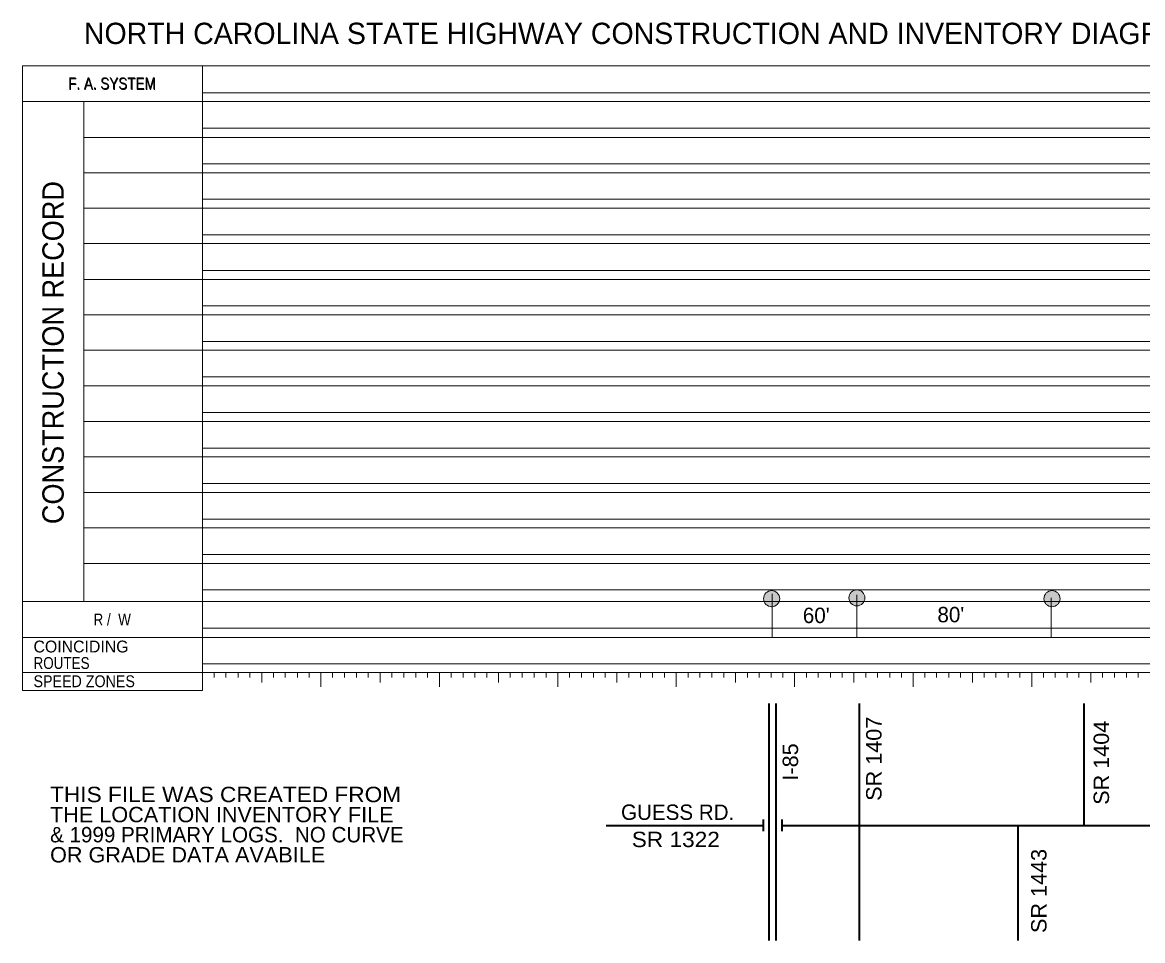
# Model space of a CAD drawing. Extents: x 321779.5 to 321801.1, y 217573 to 217589.5.
# Drawn here: x 321779.46 to 321788.99, y 217581.71 to 217589.52 of the extents above; entities that cross this region are included whole.
import ezdxf
from ezdxf.enums import TextEntityAlignment as Align

# ---------------------------------------------------------------- set-up
doc = ezdxf.new("R2010")
doc.units = 0
doc.header["$LTSCALE"] = 0.052
doc.layers.add('1', color=7, linetype='Continuous', lineweight=13)

msp = doc.modelspace()

# ---------------------------------------------------------------- hatches: boundary and pattern name
at = {"layer": '1'}
for points in [[(321785.9016, 217584.6173, 1), (321785.7653, 217584.6173, 1)], [(321786.6262, 217584.6241, 1), (321786.49, 217584.6241, 1)], [(321788.2853, 217584.6173, 1), (321788.149, 217584.6173, 1)]]:
    msp.add_hatch(color=256, dxfattribs=at).paths.add_polyline_path(points)

# ---------------------------------------------------------------- linework, layer by layer
for p, q in [((321779.4632, 217589.1476), (321801.1368, 217589.1476)), ((321779.4632, 217589.1476), (321779.4632, 217583.8356)), ((321780.9951, 217583.8356), (321780.9951, 217589.1476)), ((321780.9951, 217588.9176), (321801.1368, 217588.9176)), ((321779.4632, 217588.845), (321801.1368, 217588.845)), ((321779.986, 217588.845), (321779.986, 217584.5931)), ((321779.986, 217588.5401), (321796.8676, 217588.5401)), ((321780.9951, 217588.6176), (321796.8676, 217588.6176)), ((321780.9951, 217588.3151), (321796.8676, 217588.3151)), ((321779.986, 217588.24), (321796.8676, 217588.24)), ((321780.9951, 217588.015), (321796.8676, 217588.015)), ((321779.986, 217587.9376), (321801.1368, 217587.9376)), ((321780.9951, 217587.7101), (321801.1368, 217587.7101)), ((321779.986, 217587.6375), (321801.1368, 217587.6375)), ((321780.9951, 217587.4076), (321801.1368, 217587.4076)), ((321779.986, 217587.3326), (321801.1368, 217587.3326)), ((321780.9951, 217587.1075), (321801.1368, 217587.1075)), ((321779.986, 217587.03), (321801.1368, 217587.03)), ((321779.986, 217586.73), (321801.1368, 217586.73)), ((321780.9951, 217586.805), (321801.1368, 217586.805)), ((321780.9951, 217586.5025), (321801.1368, 217586.5025)), ((321779.986, 217586.4275), (321801.1368, 217586.4275)), ((321780.9951, 217586.2), (321801.1368, 217586.2)), ((321779.986, 217586.125), (321801.1368, 217586.125)), ((321780.9951, 217585.8975), (321801.1368, 217585.8975)), ((321779.986, 217585.8225), (321801.1368, 217585.8225)), ((321780.9951, 217585.5974), (321801.1368, 217585.5974)), ((321779.986, 217585.52), (321801.1368, 217585.52)), ((321780.9951, 217585.2925), (321801.1368, 217585.2925)), ((321779.986, 217585.2199), (321801.1368, 217585.2199)), ((321779.986, 217584.915), (321801.1368, 217584.915)), ((321780.9951, 217584.9924), (321801.1368, 217584.9924)), ((321780.9951, 217584.6923), (321801.1368, 217584.6923)), ((321785.8392, 217584.658), (321785.8392, 217584.2882)), ((321786.557, 217584.6512), (321786.557, 217584.2882)), ((321779.4632, 217584.5931), (321801.1368, 217584.5931)), ((321788.2092, 217584.6241), (321788.2092, 217584.2882)), ((321780.9951, 217584.3656), (321801.1368, 217584.3656)), ((321780.9951, 217584.0631), (321801.1368, 217584.0631)), ((321781.0943, 217583.947), (321781.0943, 217583.9881)), ((321781.1936, 217583.947), (321781.1936, 217583.9881)), ((321781.2976, 217583.947), (321781.2976, 217583.9881)), ((321781.3968, 217583.947), (321781.3968, 217583.9881)), ((321781.4985, 217583.9058), (321781.4985, 217583.9881)), ((321781.5977, 217583.947), (321781.5977, 217583.9881)), ((321781.6969, 217583.947), (321781.6969, 217583.9881)), ((321781.801, 217583.947), (321781.801, 217583.9881)), ((321781.9002, 217583.947), (321781.9002, 217583.9881)), ((321782.0018, 217583.8671), (321782.0018, 217583.9881)), ((321782.101, 217583.947), (321782.101, 217583.9881)), ((321782.2027, 217583.947), (321782.2027, 217583.9881)), ((321782.3043, 217583.947), (321782.3043, 217583.9881)), ((321782.4036, 217583.947), (321782.4036, 217583.9881)), ((321782.5052, 217583.9058), (321782.5052, 217583.9881)), ((321782.6044, 217583.947), (321782.6044, 217583.9881)), ((321782.706, 217583.947), (321782.706, 217583.9881)), ((321782.8077, 217583.947), (321782.8077, 217583.9881)), ((321782.9069, 217583.947), (321782.9069, 217583.9881)), ((321783.0086, 217583.8671), (321783.0086, 217583.9881)), ((321783.1078, 217583.947), (321783.1078, 217583.9881)), ((321783.2094, 217583.947), (321783.2094, 217583.9881)), ((321783.311, 217583.947), (321783.311, 217583.9881)), ((321783.4127, 217583.947), (321783.4127, 217583.9881)), ((321783.5119, 217583.9058), (321783.5119, 217583.9881)), ((321783.6111, 217583.947), (321783.6111, 217583.9881)), ((321783.7128, 217583.947), (321783.7128, 217583.9881)), ((321783.8144, 217583.947), (321783.8144, 217583.9881)), ((321783.916, 217583.947), (321783.916, 217583.9881)), ((321784.0153, 217583.8671), (321784.0153, 217583.9881)), ((321784.1145, 217583.947), (321784.1145, 217583.9881)), ((321784.2161, 217583.947), (321784.2161, 217583.9881)), ((321784.3178, 217583.947), (321784.3178, 217583.9881)), ((321784.4194, 217583.947), (321784.4194, 217583.9881)), ((321784.5186, 217583.9058), (321784.5186, 217583.9881)), ((321784.6203, 217583.947), (321784.6203, 217583.9881)), ((321784.7195, 217583.947), (321784.7195, 217583.9881)), ((321784.8211, 217583.947), (321784.8211, 217583.9881)), ((321784.9228, 217583.947), (321784.9228, 217583.9881)), ((321785.022, 217583.8671), (321785.022, 217583.9881)), ((321785.1236, 217583.947), (321785.1236, 217583.9881)), ((321785.2228, 217583.947), (321785.2228, 217583.9881)), ((321785.3245, 217583.947), (321785.3245, 217583.9881)), ((321785.4261, 217583.947), (321785.4261, 217583.9881)), ((321785.5254, 217583.9058), (321785.5254, 217583.9881)), ((321785.627, 217583.947), (321785.627, 217583.9881)), ((321785.7262, 217583.947), (321785.7262, 217583.9881)), ((321785.8303, 217583.947), (321785.8303, 217583.9881)), ((321785.9295, 217583.947), (321785.9295, 217583.9881)), ((321786.0287, 217583.8671), (321786.0287, 217583.9881)), ((321786.1304, 217583.947), (321786.1304, 217583.9881)), ((321786.2296, 217583.947), (321786.2296, 217583.9881)), ((321786.3336, 217583.947), (321786.3336, 217583.9881)), ((321786.4328, 217583.947), (321786.4328, 217583.9881)), ((321786.5321, 217583.9058), (321786.5321, 217583.9881)), ((321786.6337, 217583.947), (321786.6337, 217583.9881)), ((321786.7329, 217583.947), (321786.7329, 217583.9881)), ((321786.837, 217583.947), (321786.837, 217583.9881)), ((321786.9362, 217583.947), (321786.9362, 217583.9881)), ((321787.0378, 217583.8671), (321787.0378, 217583.9881)), ((321787.1371, 217583.947), (321787.1371, 217583.9881)), ((321787.2363, 217583.947), (321787.2363, 217583.9881)), ((321787.3404, 217583.947), (321787.3404, 217583.9881)), ((321787.4396, 217583.947), (321787.4396, 217583.9881)), ((321787.5412, 217583.9058), (321787.5412, 217583.9881)), ((321787.6404, 217583.947), (321787.6404, 217583.9881)), ((321787.7396, 217583.947), (321787.7396, 217583.9881)), ((321787.8437, 217583.947), (321787.8437, 217583.9881)), ((321787.9429, 217583.947), (321787.9429, 217583.9881)), ((321788.0446, 217583.8671), (321788.0446, 217583.9881)), ((321788.1438, 217583.947), (321788.1438, 217583.9881)), ((321788.243, 217583.947), (321788.243, 217583.9881)), ((321788.3471, 217583.947), (321788.3471, 217583.9881)), ((321788.4463, 217583.947), (321788.4463, 217583.9881)), ((321788.5479, 217583.9058), (321788.5479, 217583.9881)), ((321788.6472, 217583.947), (321788.6472, 217583.9881)), ((321788.7488, 217583.947), (321788.7488, 217583.9881)), ((321788.8504, 217583.947), (321788.8504, 217583.9881)), ((321788.9496, 217583.947), (321788.9496, 217583.9881)), ((321779.4632, 217583.8356), (321780.9951, 217583.8356))]:
    msp.add_line(p, q, dxfattribs=at)
at = {"layer": '1', "lineweight": 35}
for p, q in [((321785.8119, 217581.7095), (321785.8119, 217583.7264)), ((321785.8705, 217581.7095), (321785.8705, 217583.7264)), ((321786.5805, 217581.7095), (321786.5805, 217583.7264)), ((321788.4905, 217582.6891), (321788.4905, 217583.7264)), ((321785.923, 217582.6891), (321785.923, 217582.7391)), ((321784.4261, 217582.6891), (321785.765, 217582.6891)), ((321785.923, 217582.6891), (321801.1368, 217582.6891)), ((321785.923, 217582.6391), (321785.923, 217582.6891)), ((321787.9305, 217581.7095), (321787.9305, 217582.6891))]:
    msp.add_line(p, q, dxfattribs=at)
at = {"layer": '1'}
for points in [[(321779.4632, 217584.2882), (321780.9951, 217584.2882), (321801.1368, 217584.2882)], [(321779.4632, 217583.9881), (321780.9951, 217583.9881), (321801.1368, 217583.9881)]]:
    msp.add_lwpolyline(points, dxfattribs=at)
at = {"layer": '1', "lineweight": 35}
msp.add_lwpolyline([(321785.765, 217582.6391), (321785.765, 217582.6891), (321785.765, 217582.7391)], dxfattribs=at)
at = {"layer": '1'}
for centre in [(321785.8335, 217584.6173), (321786.5581, 217584.6241), (321788.2171, 217584.6173)]:
    msp.add_circle(centre, 0.0682, dxfattribs=at)

# ---------------------------------------------------------------- texts
for s, height, p in [('NORTH CAROLINA STATE HIGHWAY CONSTRUCTION AND INVENTORY DIAGRAM', 0.1813, (321779.986, 217589.3339)), ('COINCIDING', 0.1007, (321779.5576, 217584.1599)), ('& 1999 PRIMARY LOGS.  NO CURVE', 0.1309, (321779.6986, 217582.545))]:
    msp.add_text(s, height=height, dxfattribs=at).set_placement(p)
for s, height, width, p in [('F. A. SYSTEM', 0.1007, 0.85, (321780.2239, 217588.9491)), ('F. A. SYSTEM', 0.1007, 0.85, (321780.2287, 217588.9443)), ('R /  W', 0.1007, 0.85, (321780.2267, 217584.3898)), ('SR 1322', 0.1309, 1.1, (321785.0187, 217582.5044))]:
    msp.add_text(s, height=height, dxfattribs=dict(at, width=width)).set_placement(p, align=Align.CENTER)
for s, height, width, p in [('CONSTRUCTION RECORD', 0.1813, 0.95, (321779.8142, 217586.7099)), ('SR 1407', 0.1309, 1.05, (321786.7676, 217583.2558)), ('SR 1404', 0.1309, 1.05, (321788.7018, 217583.2217)), ('I-85', 0.1309, 1.05, (321786.0579, 217583.2288)), ('SR 1443', 0.1309, 1.05, (321788.1705, 217582.1315))]:
    msp.add_text(s, height=height, rotation=90, dxfattribs=dict(at, width=width)).set_placement(p, align=Align.CENTER)
for s, p in [("60'", (321786.2127, 217584.4097)), ("80'", (321787.3571, 217584.4164)), ('GUESS RD.', (321785.0343, 217582.736))]:
    msp.add_text(s, height=0.1309, dxfattribs=at).set_placement(p, align=Align.CENTER)
for s, height, width, p in [('ROUTES', 0.1007, 0.85, (321779.5576, 217584.0196)), ('SPEED ZONES', 0.1007, 0.9, (321779.5576, 217583.8647)), ('THIS FILE WAS CREATED FROM', 0.1309, 1.1, (321779.6986, 217582.8868)), ('THE LOCATION INVENTORY FILE', 0.1309, 1.05, (321779.6986, 217582.7159)), ('OR GRADE DATA AVABILE', 0.1309, 1.05, (321779.6986, 217582.3741))]:
    msp.add_text(s, height=height, dxfattribs=dict(at, width=width)).set_placement(p)

doc.saveas('drawing.dxf')
